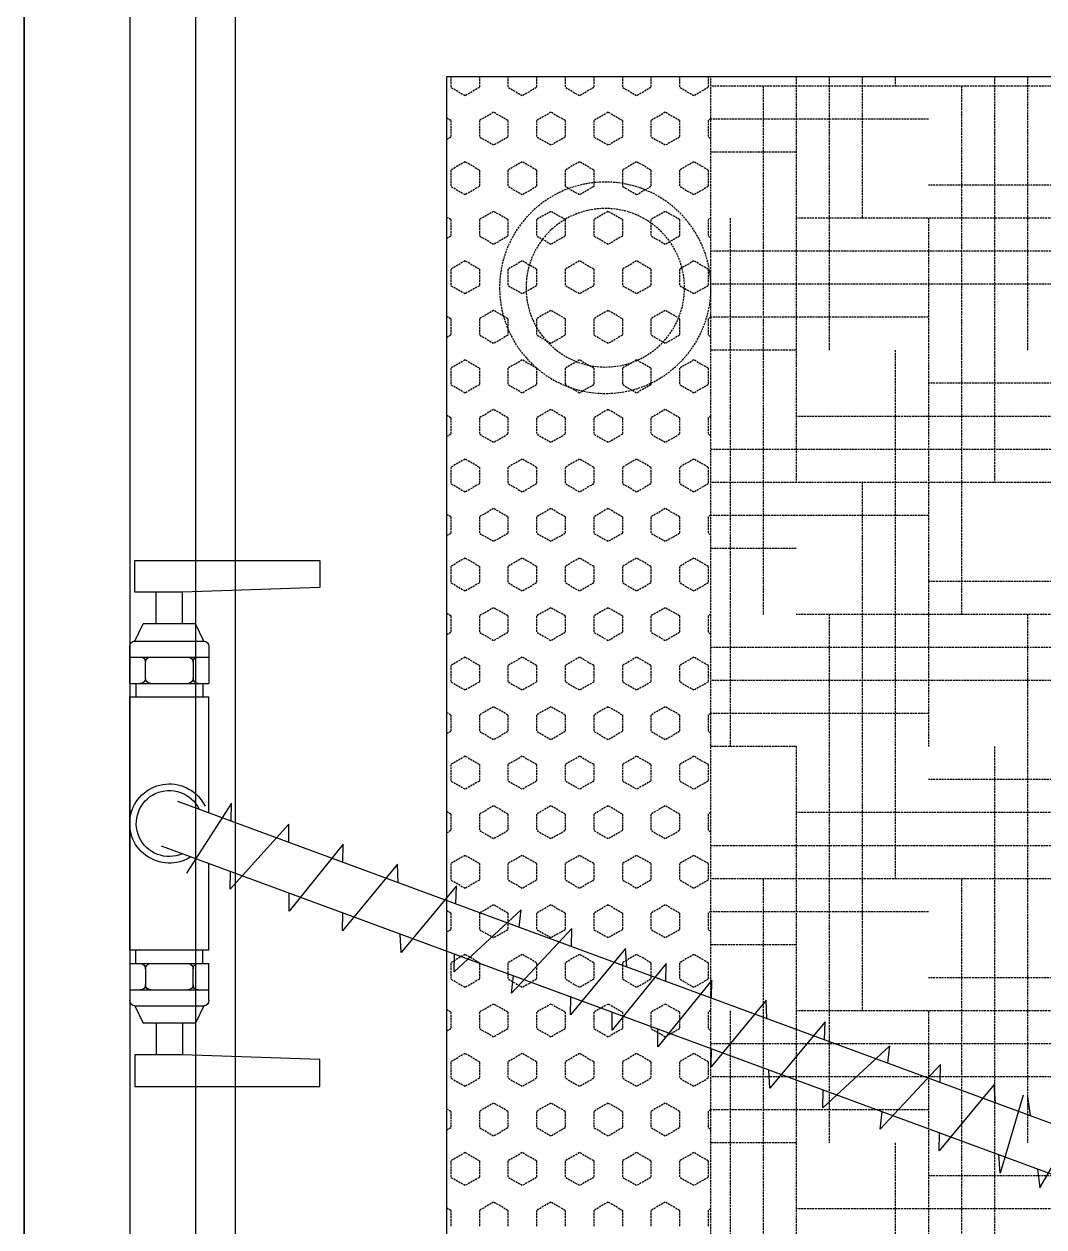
# Model space of a CAD drawing. Extents: x -12047294 to -5625356, y -1456591 to -622873.
# Drawn here: x -6025336.1 to -6024950.1, y -717173.5 to -716718.2 of the extents above; entities that cross this region are included whole.
import ezdxf

# ---------------------------------------------------------------- set-up
doc = ezdxf.new("R2010")
doc.units = 0
doc.header["$LTSCALE"] = 10
doc.header["$MEASUREMENT"] = 0
doc.linetypes.add('DASH', pattern=[0.35, 0.25, -0.1])
doc.layers.add('A-WALL', color=2, linetype='Continuous')
doc.layers.add('EQUIP', color=1, linetype='Continuous')

# ---------------------------------------------------------------- blocks, each defined once
blk = doc.blocks.new('LXX11124554')
at = {"layer": 'EQUIP'}
for p, q in [((-980.74, 447.63, 0.51), (1019.26, 447.63, 0.51)), ((-980.11, 407.64, 0.51), (1019.89, 407.64, 0.51)), ((334.49, 287.63, 0.51), (334.49, -212.37, 0.51)), ((934.49, 287.63, 0.51), (334.49, 287.63, 0.51))]:
    blk.add_line(p, q, dxfattribs=at)
at = {"layer": 'EQUIP', "color": 8}
for p, q in [((994.26, 382.64, 0.51), (-955.74, 382.64, 0.51)), ((979.26, 367.64, 0.51), (-940.74, 367.64, 0.51))]:
    blk.add_line(p, q, dxfattribs=at)
at = {"layer": 'EQUIP', "color": 8, "linetype": 'DASH', "ltscale": 0.3}
for p, q in [((351.21, 286.12, 0.51), (350.34, 287.63, 0.51)), ((357.46, 286.12, 0.51), (358.32, 287.63, 0.51)), ((388.71, 286.12, 0.51), (387.84, 287.63, 0.51)), ((394.96, 286.12, 0.51), (395.82, 287.63, 0.51)), ((426.21, 286.12, 0.51), (425.34, 287.63, 0.51)), ((432.46, 286.12, 0.51), (433.32, 287.63, 0.51)), ((463.71, 286.12, 0.51), (462.84, 287.63, 0.51)), ((469.96, 286.12, 0.51), (470.82, 287.63, 0.51)), ((501.21, 286.12, 0.51), (500.34, 287.63, 0.51)), ((507.46, 286.12, 0.51), (508.32, 287.63, 0.51)), ((538.71, 286.12, 0.51), (537.84, 287.63, 0.51)), ((544.96, 286.12, 0.51), (545.82, 287.63, 0.51)), ((576.21, 286.12, 0.51), (575.34, 287.63, 0.51)), ((582.46, 286.12, 0.51), (583.32, 287.63, 0.51)), ((613.71, 286.12, 0.51), (612.84, 287.63, 0.51)), ((619.96, 286.12, 0.51), (620.82, 287.63, 0.51)), ((651.21, 286.12, 0.51), (650.34, 287.63, 0.51)), ((657.46, 286.12, 0.51), (658.32, 287.63, 0.51)), ((688.71, 286.12, 0.51), (687.84, 287.63, 0.51)), ((694.96, 286.12, 0.51), (695.82, 287.63, 0.51)), ((726.21, 286.12, 0.51), (725.34, 287.63, 0.51)), ((732.46, 286.12, 0.51), (733.32, 287.63, 0.51)), ((763.71, 286.12, 0.51), (762.84, 287.63, 0.51)), ((334.49, 286.12, 0.51), (338.71, 286.12, 0.51)), ((341.83, 280.71, 0.51), (338.71, 286.12, 0.51)), ((351.21, 286.12, 0.51), (357.46, 286.12, 0.51)), ((366.83, 280.71, 0.51), (369.96, 286.12, 0.51)), ((369.96, 286.12, 0.51), (376.21, 286.12, 0.51)), ((379.33, 280.71, 0.51), (376.21, 286.12, 0.51)), ((388.71, 286.12, 0.51), (394.96, 286.12, 0.51)), ((404.33, 280.71, 0.51), (407.46, 286.12, 0.51)), ((407.46, 286.12, 0.51), (413.71, 286.12, 0.51)), ((416.83, 280.71, 0.51), (413.71, 286.12, 0.51)), ((426.21, 286.12, 0.51), (432.46, 286.12, 0.51)), ((441.83, 280.71, 0.51), (444.96, 286.12, 0.51)), ((444.96, 286.12, 0.51), (451.21, 286.12, 0.51)), ((454.33, 280.71, 0.51), (451.21, 286.12, 0.51)), ((463.71, 286.12, 0.51), (469.96, 286.12, 0.51)), ((479.33, 280.71, 0.51), (482.46, 286.12, 0.51)), ((482.46, 286.12, 0.51), (488.71, 286.12, 0.51)), ((491.83, 280.71, 0.51), (488.71, 286.12, 0.51)), ((501.21, 286.12, 0.51), (507.46, 286.12, 0.51)), ((516.83, 280.71, 0.51), (519.96, 286.12, 0.51)), ((519.96, 286.12, 0.51), (526.21, 286.12, 0.51)), ((529.33, 280.71, 0.51), (526.21, 286.12, 0.51)), ((538.71, 286.12, 0.51), (544.96, 286.12, 0.51)), ((554.33, 280.71, 0.51), (557.46, 286.12, 0.51)), ((557.46, 286.12, 0.51), (563.71, 286.12, 0.51)), ((566.83, 280.71, 0.51), (563.71, 286.12, 0.51)), ((576.21, 286.12, 0.51), (582.46, 286.12, 0.51)), ((591.83, 280.71, 0.51), (594.96, 286.12, 0.51)), ((594.96, 286.12, 0.51), (601.21, 286.12, 0.51)), ((604.33, 280.71, 0.51), (601.21, 286.12, 0.51)), ((613.71, 286.12, 0.51), (619.96, 286.12, 0.51)), ((629.33, 280.71, 0.51), (632.46, 286.12, 0.51)), ((632.46, 286.12, 0.51), (638.71, 286.12, 0.51)), ((641.83, 280.71, 0.51), (638.71, 286.12, 0.51)), ((651.21, 286.12, 0.51), (657.46, 286.12, 0.51)), ((666.83, 280.71, 0.51), (669.96, 286.12, 0.51)), ((669.96, 286.12, 0.51), (676.21, 286.12, 0.51)), ((679.33, 280.71, 0.51), (676.21, 286.12, 0.51)), ((688.71, 286.12, 0.51), (694.96, 286.12, 0.51)), ((704.33, 280.71, 0.51), (707.46, 286.12, 0.51)), ((707.46, 286.12, 0.51), (713.71, 286.12, 0.51)), ((716.83, 280.71, 0.51), (713.71, 286.12, 0.51)), ((726.21, 286.12, 0.51), (732.46, 286.12, 0.51)), ((741.83, 280.71, 0.51), (744.96, 286.12, 0.51)), ((744.96, 286.12, 0.51), (751.21, 286.12, 0.51)), ((754.33, 280.71, 0.51), (751.21, 286.12, 0.51)), ((763.71, 286.12, 0.51), (769.96, 286.12, 0.51)), ((338.71, 275.3, 0.51), (341.83, 280.71, 0.51)), ((369.96, 275.3, 0.51), (366.83, 280.71, 0.51)), ((376.21, 275.3, 0.51), (379.33, 280.71, 0.51)), ((407.46, 275.3, 0.51), (404.33, 280.71, 0.51)), ((413.71, 275.3, 0.51), (416.83, 280.71, 0.51)), ((444.96, 275.3, 0.51), (441.83, 280.71, 0.51)), ((451.21, 275.3, 0.51), (454.33, 280.71, 0.51)), ((482.46, 275.3, 0.51), (479.33, 280.71, 0.51)), ((488.71, 275.3, 0.51), (491.83, 280.71, 0.51)), ((519.96, 275.3, 0.51), (516.83, 280.71, 0.51)), ((526.21, 275.3, 0.51), (529.33, 280.71, 0.51)), ((557.46, 275.3, 0.51), (554.33, 280.71, 0.51)), ((563.71, 275.3, 0.51), (566.83, 280.71, 0.51)), ((594.96, 275.3, 0.51), (591.83, 280.71, 0.51)), ((601.21, 275.3, 0.51), (604.33, 280.71, 0.51)), ((632.46, 275.3, 0.51), (629.33, 280.71, 0.51)), ((638.71, 275.3, 0.51), (641.83, 280.71, 0.51)), ((669.96, 275.3, 0.51), (666.83, 280.71, 0.51)), ((676.21, 275.3, 0.51), (679.33, 280.71, 0.51)), ((707.46, 275.3, 0.51), (704.33, 280.71, 0.51)), ((713.71, 275.3, 0.51), (716.83, 280.71, 0.51)), ((744.96, 275.3, 0.51), (741.83, 280.71, 0.51)), ((751.21, 275.3, 0.51), (754.33, 280.71, 0.51)), ((334.49, 275.3, 0.51), (338.71, 275.3, 0.51)), ((348.08, 269.89, 0.51), (351.21, 275.3, 0.51)), ((351.21, 275.3, 0.51), (357.46, 275.3, 0.51)), ((360.58, 269.89, 0.51), (357.46, 275.3, 0.51)), ((369.96, 275.3, 0.51), (376.21, 275.3, 0.51)), ((385.58, 269.89, 0.51), (388.71, 275.3, 0.51)), ((388.71, 275.3, 0.51), (394.96, 275.3, 0.51)), ((398.08, 269.89, 0.51), (394.96, 275.3, 0.51)), ((407.46, 275.3, 0.51), (413.71, 275.3, 0.51)), ((423.08, 269.89, 0.51), (426.21, 275.3, 0.51)), ((426.21, 275.3, 0.51), (432.46, 275.3, 0.51)), ((435.58, 269.89, 0.51), (432.46, 275.3, 0.51)), ((444.96, 275.3, 0.51), (451.21, 275.3, 0.51)), ((460.58, 269.89, 0.51), (463.71, 275.3, 0.51)), ((463.71, 275.3, 0.51), (469.96, 275.3, 0.51)), ((473.08, 269.89, 0.51), (469.96, 275.3, 0.51)), ((482.46, 275.3, 0.51), (488.71, 275.3, 0.51)), ((498.08, 269.89, 0.51), (501.21, 275.3, 0.51)), ((501.21, 275.3, 0.51), (507.46, 275.3, 0.51)), ((510.58, 269.89, 0.51), (507.46, 275.3, 0.51)), ((519.96, 275.3, 0.51), (526.21, 275.3, 0.51)), ((535.58, 269.89, 0.51), (538.71, 275.3, 0.51)), ((538.71, 275.3, 0.51), (544.96, 275.3, 0.51)), ((548.08, 269.89, 0.51), (544.96, 275.3, 0.51)), ((557.46, 275.3, 0.51), (563.71, 275.3, 0.51)), ((573.08, 269.89, 0.51), (576.21, 275.3, 0.51)), ((576.21, 275.3, 0.51), (582.46, 275.3, 0.51)), ((585.58, 269.89, 0.51), (582.46, 275.3, 0.51)), ((594.96, 275.3, 0.51), (601.21, 275.3, 0.51)), ((610.58, 269.89, 0.51), (613.71, 275.3, 0.51)), ((613.71, 275.3, 0.51), (619.96, 275.3, 0.51)), ((623.08, 269.89, 0.51), (619.96, 275.3, 0.51)), ((632.46, 275.3, 0.51), (638.71, 275.3, 0.51)), ((648.08, 269.89, 0.51), (651.21, 275.3, 0.51)), ((651.21, 275.3, 0.51), (657.46, 275.3, 0.51)), ((660.58, 269.89, 0.51), (657.46, 275.3, 0.51)), ((669.96, 275.3, 0.51), (676.21, 275.3, 0.51)), ((685.58, 269.89, 0.51), (688.71, 275.3, 0.51)), ((688.71, 275.3, 0.51), (694.96, 275.3, 0.51)), ((698.08, 269.89, 0.51), (694.96, 275.3, 0.51)), ((707.46, 275.3, 0.51), (713.71, 275.3, 0.51)), ((723.08, 269.89, 0.51), (726.21, 275.3, 0.51)), ((726.21, 275.3, 0.51), (732.46, 275.3, 0.51)), ((735.58, 269.89, 0.51), (732.46, 275.3, 0.51)), ((744.96, 275.3, 0.51), (751.21, 275.3, 0.51)), ((760.58, 269.89, 0.51), (763.71, 275.3, 0.51)), ((763.71, 275.3, 0.51), (769.96, 275.3, 0.51)), ((351.21, 264.47, 0.51), (348.08, 269.89, 0.51)), ((357.46, 264.47, 0.51), (360.58, 269.89, 0.51)), ((388.71, 264.47, 0.51), (385.58, 269.89, 0.51)), ((394.96, 264.47, 0.51), (398.08, 269.89, 0.51)), ((425.24, 266.16, 0.51), (423.08, 269.89, 0.51)), ((432.46, 264.47, 0.51), (435.58, 269.89, 0.51)), ((463.71, 264.47, 0.51), (460.58, 269.89, 0.51)), ((469.96, 264.47, 0.51), (473.08, 269.89, 0.51)), ((501.21, 264.47, 0.51), (498.08, 269.89, 0.51)), ((507.46, 264.47, 0.51), (510.58, 269.89, 0.51)), ((538.71, 264.47, 0.51), (535.58, 269.89, 0.51)), ((544.96, 264.47, 0.51), (548.08, 269.89, 0.51)), ((576.21, 264.47, 0.51), (573.08, 269.89, 0.51)), ((582.46, 264.47, 0.51), (585.58, 269.89, 0.51)), ((613.71, 264.47, 0.51), (610.58, 269.89, 0.51)), ((619.96, 264.47, 0.51), (623.08, 269.89, 0.51)), ((651.21, 264.47, 0.51), (648.08, 269.89, 0.51)), ((657.46, 264.47, 0.51), (660.58, 269.89, 0.51)), ((688.71, 264.47, 0.51), (685.58, 269.89, 0.51)), ((694.96, 264.47, 0.51), (698.08, 269.89, 0.51)), ((726.21, 264.47, 0.51), (723.08, 269.89, 0.51)), ((732.46, 264.47, 0.51), (735.58, 269.89, 0.51)), ((763.71, 264.47, 0.51), (760.58, 269.89, 0.51)), ((334.49, 264.47, 0.51), (338.71, 264.47, 0.51)), ((341.83, 259.06, 0.51), (338.71, 264.47, 0.51)), ((351.21, 264.47, 0.51), (357.46, 264.47, 0.51)), ((366.83, 259.06, 0.51), (369.96, 264.47, 0.51)), ((369.96, 264.47, 0.51), (376.21, 264.47, 0.51)), ((379.33, 259.06, 0.51), (376.21, 264.47, 0.51)), ((388.71, 264.47, 0.51), (394.96, 264.47, 0.51)), ((404.33, 259.06, 0.51), (407.46, 264.47, 0.51)), ((407.46, 264.47, 0.51), (413.71, 264.47, 0.51)), ((416.83, 259.06, 0.51), (413.71, 264.47, 0.51)), ((426.21, 264.47, 0.51), (425.24, 266.16, 0.51)), ((426.21, 264.47, 0.51), (430.06, 264.47, 0.51)), ((430.06, 264.47, 0.51), (432.46, 264.47, 0.51)), ((441.83, 259.06, 0.51), (444.96, 264.47, 0.51)), ((444.96, 264.47, 0.51), (451.21, 264.47, 0.51)), ((454.33, 259.06, 0.51), (451.21, 264.47, 0.51)), ((463.71, 264.47, 0.51), (469.96, 264.47, 0.51)), ((479.33, 259.06, 0.51), (482.46, 264.47, 0.51)), ((482.46, 264.47, 0.51), (488.71, 264.47, 0.51)), ((491.83, 259.06, 0.51), (488.71, 264.47, 0.51)), ((501.21, 264.47, 0.51), (507.46, 264.47, 0.51)), ((516.83, 259.06, 0.51), (519.96, 264.47, 0.51)), ((519.96, 264.47, 0.51), (526.21, 264.47, 0.51)), ((529.33, 259.06, 0.51), (526.21, 264.47, 0.51)), ((538.71, 264.47, 0.51), (544.96, 264.47, 0.51)), ((554.33, 259.06, 0.51), (557.46, 264.47, 0.51)), ((557.46, 264.47, 0.51), (563.71, 264.47, 0.51)), ((566.83, 259.06, 0.51), (563.71, 264.47, 0.51)), ((576.21, 264.47, 0.51), (582.46, 264.47, 0.51)), ((591.83, 259.06, 0.51), (594.96, 264.47, 0.51)), ((594.96, 264.47, 0.51), (601.21, 264.47, 0.51)), ((604.33, 259.06, 0.51), (601.21, 264.47, 0.51)), ((613.71, 264.47, 0.51), (619.96, 264.47, 0.51)), ((629.33, 259.06, 0.51), (632.46, 264.47, 0.51)), ((632.46, 264.47, 0.51), (638.71, 264.47, 0.51)), ((641.83, 259.06, 0.51), (638.71, 264.47, 0.51)), ((651.21, 264.47, 0.51), (657.46, 264.47, 0.51)), ((666.83, 259.06, 0.51), (669.96, 264.47, 0.51)), ((669.96, 264.47, 0.51), (676.21, 264.47, 0.51)), ((679.33, 259.06, 0.51), (676.21, 264.47, 0.51)), ((688.71, 264.47, 0.51), (694.96, 264.47, 0.51)), ((704.33, 259.06, 0.51), (707.46, 264.47, 0.51)), ((707.46, 264.47, 0.51), (713.71, 264.47, 0.51)), ((716.83, 259.06, 0.51), (713.71, 264.47, 0.51)), ((726.21, 264.47, 0.51), (732.46, 264.47, 0.51)), ((741.83, 259.06, 0.51), (744.96, 264.47, 0.51)), ((744.96, 264.47, 0.51), (751.21, 264.47, 0.51)), ((754.33, 259.06, 0.51), (751.21, 264.47, 0.51)), ((763.71, 264.47, 0.51), (769.96, 264.47, 0.51)), ((338.71, 253.65, 0.51), (341.83, 259.06, 0.51)), ((369.96, 253.65, 0.51), (366.83, 259.06, 0.51)), ((376.21, 253.65, 0.51), (379.33, 259.06, 0.51)), ((407.46, 253.65, 0.51), (404.33, 259.06, 0.51)), ((413.71, 253.65, 0.51), (416.83, 259.06, 0.51)), ((444.96, 253.65, 0.51), (441.83, 259.06, 0.51)), ((451.21, 253.65, 0.51), (454.33, 259.06, 0.51)), ((482.46, 253.65, 0.51), (479.33, 259.06, 0.51)), ((488.71, 253.65, 0.51), (491.83, 259.06, 0.51)), ((519.96, 253.65, 0.51), (516.83, 259.06, 0.51)), ((526.21, 253.65, 0.51), (529.33, 259.06, 0.51)), ((557.46, 253.65, 0.51), (554.33, 259.06, 0.51)), ((563.71, 253.65, 0.51), (566.83, 259.06, 0.51)), ((594.96, 253.65, 0.51), (591.83, 259.06, 0.51)), ((601.21, 253.65, 0.51), (604.33, 259.06, 0.51)), ((632.46, 253.65, 0.51), (629.33, 259.06, 0.51)), ((638.71, 253.65, 0.51), (641.83, 259.06, 0.51)), ((669.96, 253.65, 0.51), (666.83, 259.06, 0.51)), ((676.21, 253.65, 0.51), (679.33, 259.06, 0.51)), ((707.46, 253.65, 0.51), (704.33, 259.06, 0.51)), ((713.71, 253.65, 0.51), (716.83, 259.06, 0.51)), ((744.96, 253.65, 0.51), (741.83, 259.06, 0.51)), ((751.21, 253.65, 0.51), (754.33, 259.06, 0.51)), ((334.49, 253.65, 0.51), (338.71, 253.65, 0.51)), ((348.08, 248.23, 0.51), (351.21, 253.65, 0.51)), ((351.21, 253.65, 0.51), (357.46, 253.65, 0.51)), ((360.58, 248.23, 0.51), (357.46, 253.65, 0.51)), ((369.96, 253.65, 0.51), (376.21, 253.65, 0.51)), ((385.58, 248.23, 0.51), (388.71, 253.65, 0.51)), ((388.71, 253.65, 0.51), (394.96, 253.65, 0.51)), ((398.08, 248.23, 0.51), (394.96, 253.65, 0.51)), ((407.46, 253.65, 0.51), (413.71, 253.65, 0.51)), ((423.08, 248.23, 0.51), (426.21, 253.65, 0.51)), ((426.21, 253.65, 0.51), (432.46, 253.65, 0.51)), ((435.58, 248.23, 0.51), (432.46, 253.65, 0.51)), ((444.96, 253.65, 0.51), (451.21, 253.65, 0.51)), ((460.58, 248.23, 0.51), (463.71, 253.65, 0.51)), ((463.71, 253.65, 0.51), (469.96, 253.65, 0.51)), ((473.08, 248.23, 0.51), (469.96, 253.65, 0.51)), ((482.46, 253.65, 0.51), (488.71, 253.65, 0.51)), ((498.08, 248.23, 0.51), (501.21, 253.65, 0.51)), ((501.21, 253.65, 0.51), (507.46, 253.65, 0.51)), ((510.58, 248.23, 0.51), (507.46, 253.65, 0.51)), ((519.96, 253.65, 0.51), (526.21, 253.65, 0.51)), ((535.58, 248.23, 0.51), (538.71, 253.65, 0.51)), ((538.71, 253.65, 0.51), (544.96, 253.65, 0.51)), ((548.08, 248.23, 0.51), (544.96, 253.65, 0.51)), ((557.46, 253.65, 0.51), (563.71, 253.65, 0.51)), ((573.08, 248.23, 0.51), (576.21, 253.65, 0.51)), ((576.21, 253.65, 0.51), (582.46, 253.65, 0.51)), ((585.58, 248.23, 0.51), (582.46, 253.65, 0.51)), ((594.96, 253.65, 0.51), (601.21, 253.65, 0.51)), ((610.58, 248.23, 0.51), (613.71, 253.65, 0.51)), ((613.71, 253.65, 0.51), (619.96, 253.65, 0.51)), ((623.08, 248.23, 0.51), (619.96, 253.65, 0.51)), ((632.46, 253.65, 0.51), (638.71, 253.65, 0.51)), ((648.08, 248.23, 0.51), (651.21, 253.65, 0.51)), ((651.21, 253.65, 0.51), (657.46, 253.65, 0.51)), ((660.58, 248.23, 0.51), (657.46, 253.65, 0.51)), ((669.96, 253.65, 0.51), (676.21, 253.65, 0.51)), ((685.58, 248.23, 0.51), (688.71, 253.65, 0.51)), ((688.71, 253.65, 0.51), (694.96, 253.65, 0.51)), ((698.08, 248.23, 0.51), (694.96, 253.65, 0.51)), ((707.46, 253.65, 0.51), (713.71, 253.65, 0.51)), ((723.08, 248.23, 0.51), (726.21, 253.65, 0.51)), ((726.21, 253.65, 0.51), (732.46, 253.65, 0.51)), ((735.58, 248.23, 0.51), (732.46, 253.65, 0.51)), ((744.96, 253.65, 0.51), (751.21, 253.65, 0.51)), ((760.58, 248.23, 0.51), (763.71, 253.65, 0.51)), ((763.71, 253.65, 0.51), (769.96, 253.65, 0.51)), ((351.21, 242.82, 0.51), (348.08, 248.23, 0.51)), ((357.46, 242.82, 0.51), (360.58, 248.23, 0.51)), ((388.71, 242.82, 0.51), (385.58, 248.23, 0.51)), ((394.96, 242.82, 0.51), (398.08, 248.23, 0.51)), ((426.21, 242.82, 0.51), (423.08, 248.23, 0.51)), ((432.46, 242.82, 0.51), (435.58, 248.23, 0.51)), ((463.71, 242.82, 0.51), (460.58, 248.23, 0.51)), ((469.96, 242.82, 0.51), (473.08, 248.23, 0.51)), ((501.21, 242.82, 0.51), (498.08, 248.23, 0.51)), ((507.46, 242.82, 0.51), (510.58, 248.23, 0.51)), ((538.71, 242.82, 0.51), (535.58, 248.23, 0.51)), ((544.96, 242.82, 0.51), (548.08, 248.23, 0.51)), ((576.21, 242.82, 0.51), (573.08, 248.23, 0.51)), ((582.46, 242.82, 0.51), (585.58, 248.23, 0.51)), ((613.71, 242.82, 0.51), (610.58, 248.23, 0.51)), ((619.96, 242.82, 0.51), (623.08, 248.23, 0.51)), ((651.21, 242.82, 0.51), (648.08, 248.23, 0.51)), ((657.46, 242.82, 0.51), (660.58, 248.23, 0.51)), ((688.71, 242.82, 0.51), (685.58, 248.23, 0.51)), ((694.96, 242.82, 0.51), (698.08, 248.23, 0.51)), ((726.21, 242.82, 0.51), (723.08, 248.23, 0.51)), ((732.46, 242.82, 0.51), (735.58, 248.23, 0.51)), ((763.71, 242.82, 0.51), (760.58, 248.23, 0.51)), ((334.49, 242.82, 0.51), (338.71, 242.82, 0.51)), ((341.83, 237.41, 0.51), (338.71, 242.82, 0.51)), ((351.21, 242.82, 0.51), (357.46, 242.82, 0.51)), ((366.83, 237.41, 0.51), (369.96, 242.82, 0.51)), ((369.96, 242.82, 0.51), (376.21, 242.82, 0.51)), ((376.97, 241.5, 0.51), (376.21, 242.82, 0.51)), ((379.33, 237.41, 0.51), (376.97, 241.5, 0.51)), ((388.71, 242.82, 0.51), (394.96, 242.82, 0.51)), ((404.33, 237.41, 0.51), (407.46, 242.82, 0.51)), ((407.46, 242.82, 0.51), (413.71, 242.82, 0.51)), ((416.83, 237.41, 0.51), (413.71, 242.82, 0.51)), ((426.21, 242.82, 0.51), (432.46, 242.82, 0.51)), ((441.83, 237.41, 0.51), (444.96, 242.82, 0.51)), ((444.96, 242.82, 0.51), (451.21, 242.82, 0.51)), ((452.07, 241.33, 0.51), (451.21, 242.82, 0.51)), ((454.33, 237.41, 0.51), (452.07, 241.33, 0.51)), ((463.71, 242.82, 0.51), (469.96, 242.82, 0.51)), ((479.33, 237.41, 0.51), (482.46, 242.82, 0.51)), ((482.46, 242.82, 0.51), (488.71, 242.82, 0.51)), ((491.83, 237.41, 0.51), (488.71, 242.82, 0.51)), ((501.21, 242.82, 0.51), (507.46, 242.82, 0.51)), ((516.83, 237.41, 0.51), (519.96, 242.82, 0.51)), ((519.96, 242.82, 0.51), (526.21, 242.82, 0.51)), ((529.33, 237.41, 0.51), (526.21, 242.82, 0.51)), ((538.71, 242.82, 0.51), (544.96, 242.82, 0.51)), ((554.33, 237.41, 0.51), (557.46, 242.82, 0.51)), ((557.46, 242.82, 0.51), (563.71, 242.82, 0.51)), ((566.83, 237.41, 0.51), (563.71, 242.82, 0.51)), ((576.21, 242.82, 0.51), (582.46, 242.82, 0.51)), ((591.83, 237.41, 0.51), (594.96, 242.82, 0.51)), ((594.96, 242.82, 0.51), (601.21, 242.82, 0.51)), ((604.33, 237.41, 0.51), (601.21, 242.82, 0.51)), ((613.71, 242.82, 0.51), (619.96, 242.82, 0.51)), ((629.33, 237.41, 0.51), (632.46, 242.82, 0.51)), ((632.46, 242.82, 0.51), (638.71, 242.82, 0.51)), ((641.83, 237.41, 0.51), (638.71, 242.82, 0.51)), ((651.21, 242.82, 0.51), (657.46, 242.82, 0.51)), ((666.83, 237.41, 0.51), (669.96, 242.82, 0.51)), ((669.96, 242.82, 0.51), (676.21, 242.82, 0.51)), ((679.33, 237.41, 0.51), (676.21, 242.82, 0.51)), ((688.71, 242.82, 0.51), (694.96, 242.82, 0.51)), ((704.33, 237.41, 0.51), (707.46, 242.82, 0.51)), ((707.46, 242.82, 0.51), (713.71, 242.82, 0.51)), ((716.83, 237.41, 0.51), (713.71, 242.82, 0.51)), ((726.21, 242.82, 0.51), (732.46, 242.82, 0.51)), ((741.83, 237.41, 0.51), (744.96, 242.82, 0.51)), ((744.96, 242.82, 0.51), (751.21, 242.82, 0.51)), ((754.33, 237.41, 0.51), (751.21, 242.82, 0.51)), ((763.71, 242.82, 0.51), (769.96, 242.82, 0.51)), ((338.71, 232, 0.51), (341.83, 237.41, 0.51)), ((369.96, 232, 0.51), (366.83, 237.41, 0.51)), ((376.21, 232, 0.51), (379.33, 237.41, 0.51)), ((407.46, 232, 0.51), (404.33, 237.41, 0.51)), ((413.71, 232, 0.51), (416.83, 237.41, 0.51)), ((444.96, 232, 0.51), (441.83, 237.41, 0.51)), ((453.58, 236.11, 0.51), (454.33, 237.41, 0.51)), ((482.46, 232, 0.51), (479.33, 237.41, 0.51)), ((488.71, 232, 0.51), (491.83, 237.41, 0.51)), ((519.96, 232, 0.51), (516.83, 237.41, 0.51)), ((526.21, 232, 0.51), (529.33, 237.41, 0.51)), ((557.46, 232, 0.51), (554.33, 237.41, 0.51)), ((563.71, 232, 0.51), (566.83, 237.41, 0.51)), ((594.96, 232, 0.51), (591.83, 237.41, 0.51)), ((601.21, 232, 0.51), (604.33, 237.41, 0.51)), ((632.46, 232, 0.51), (629.33, 237.41, 0.51)), ((638.71, 232, 0.51), (641.83, 237.41, 0.51)), ((669.96, 232, 0.51), (666.83, 237.41, 0.51)), ((676.21, 232, 0.51), (679.33, 237.41, 0.51)), ((707.46, 232, 0.51), (704.33, 237.41, 0.51)), ((713.71, 232, 0.51), (716.83, 237.41, 0.51)), ((744.96, 232, 0.51), (741.83, 237.41, 0.51)), ((751.21, 232, 0.51), (754.33, 237.41, 0.51)), ((451.21, 232, 0.51), (453.58, 236.11, 0.51)), ((334.49, 232, 0.51), (338.71, 232, 0.51)), ((348.08, 226.58, 0.51), (351.21, 232, 0.51)), ((351.21, 232, 0.51), (357.46, 232, 0.51)), ((360.58, 226.58, 0.51), (357.46, 232, 0.51)), ((369.96, 232, 0.51), (374.73, 232, 0.51)), ((374.73, 232, 0.51), (376.21, 232, 0.51)), ((385.58, 226.58, 0.51), (388.71, 232, 0.51)), ((388.71, 232, 0.51), (394.96, 232, 0.51)), ((398.08, 226.58, 0.51), (394.96, 232, 0.51)), ((407.46, 232, 0.51), (413.71, 232, 0.51)), ((423.08, 226.58, 0.51), (426.21, 232, 0.51)), ((426.21, 232, 0.51), (432.46, 232, 0.51)), ((435.58, 226.58, 0.51), (432.46, 232, 0.51)), ((444.96, 232, 0.51), (451.21, 232, 0.51)), ((460.58, 226.58, 0.51), (463.71, 232, 0.51)), ((463.71, 232, 0.51), (469.96, 232, 0.51)), ((473.08, 226.58, 0.51), (469.96, 232, 0.51)), ((482.46, 232, 0.51), (488.71, 232, 0.51)), ((498.08, 226.58, 0.51), (501.21, 232, 0.51)), ((501.21, 232, 0.51), (507.46, 232, 0.51)), ((510.58, 226.58, 0.51), (507.46, 232, 0.51)), ((519.96, 232, 0.51), (526.21, 232, 0.51)), ((535.58, 226.58, 0.51), (538.71, 232, 0.51)), ((538.71, 232, 0.51), (544.96, 232, 0.51)), ((548.08, 226.58, 0.51), (544.96, 232, 0.51)), ((557.46, 232, 0.51), (563.71, 232, 0.51)), ((573.08, 226.58, 0.51), (576.21, 232, 0.51)), ((576.21, 232, 0.51), (582.46, 232, 0.51)), ((585.58, 226.58, 0.51), (582.46, 232, 0.51)), ((594.96, 232, 0.51), (601.21, 232, 0.51)), ((610.58, 226.58, 0.51), (613.71, 232, 0.51)), ((613.71, 232, 0.51), (619.96, 232, 0.51)), ((623.08, 226.58, 0.51), (619.96, 232, 0.51)), ((632.46, 232, 0.51), (638.71, 232, 0.51)), ((648.08, 226.58, 0.51), (651.21, 232, 0.51)), ((651.21, 232, 0.51), (657.46, 232, 0.51)), ((660.58, 226.58, 0.51), (657.46, 232, 0.51)), ((669.96, 232, 0.51), (676.21, 232, 0.51)), ((685.58, 226.58, 0.51), (688.71, 232, 0.51)), ((688.71, 232, 0.51), (694.96, 232, 0.51)), ((698.08, 226.58, 0.51), (694.96, 232, 0.51)), ((707.46, 232, 0.51), (713.71, 232, 0.51)), ((723.08, 226.58, 0.51), (726.21, 232, 0.51)), ((726.21, 232, 0.51), (732.46, 232, 0.51)), ((735.58, 226.58, 0.51), (732.46, 232, 0.51)), ((744.96, 232, 0.51), (751.21, 232, 0.51)), ((760.58, 226.58, 0.51), (763.71, 232, 0.51)), ((763.71, 232, 0.51), (769.96, 232, 0.51)), ((351.21, 221.17, 0.51), (348.08, 226.58, 0.51)), ((357.46, 221.17, 0.51), (360.58, 226.58, 0.51)), ((388.71, 221.17, 0.51), (385.58, 226.58, 0.51)), ((394.96, 221.17, 0.51), (398.08, 226.58, 0.51)), ((426.21, 221.17, 0.51), (423.08, 226.58, 0.51)), ((432.46, 221.17, 0.51), (435.58, 226.58, 0.51)), ((463.71, 221.17, 0.51), (460.58, 226.58, 0.51)), ((469.96, 221.17, 0.51), (473.08, 226.58, 0.51)), ((501.21, 221.17, 0.51), (498.08, 226.58, 0.51)), ((507.46, 221.17, 0.51), (510.58, 226.58, 0.51)), ((538.71, 221.17, 0.51), (535.58, 226.58, 0.51)), ((544.96, 221.17, 0.51), (548.08, 226.58, 0.51)), ((576.21, 221.17, 0.51), (573.08, 226.58, 0.51)), ((582.46, 221.17, 0.51), (585.58, 226.58, 0.51)), ((613.71, 221.17, 0.51), (610.58, 226.58, 0.51)), ((619.96, 221.17, 0.51), (623.08, 226.58, 0.51)), ((651.21, 221.17, 0.51), (648.08, 226.58, 0.51)), ((657.46, 221.17, 0.51), (660.58, 226.58, 0.51)), ((688.71, 221.17, 0.51), (685.58, 226.58, 0.51)), ((694.96, 221.17, 0.51), (698.08, 226.58, 0.51)), ((726.21, 221.17, 0.51), (723.08, 226.58, 0.51)), ((732.46, 221.17, 0.51), (735.58, 226.58, 0.51)), ((763.71, 221.17, 0.51), (760.58, 226.58, 0.51)), ((334.49, 221.17, 0.51), (338.71, 221.17, 0.51)), ((341.83, 215.76, 0.51), (338.71, 221.17, 0.51)), ((351.21, 221.17, 0.51), (357.46, 221.17, 0.51)), ((366.83, 215.76, 0.51), (369.96, 221.17, 0.51)), ((369.96, 221.17, 0.51), (375.01, 221.17, 0.51)), ((375.01, 221.17, 0.51), (376.21, 221.17, 0.51)), ((379.33, 215.76, 0.51), (376.21, 221.17, 0.51)), ((388.71, 221.17, 0.51), (394.96, 221.17, 0.51)), ((404.33, 215.76, 0.51), (407.46, 221.17, 0.51)), ((407.46, 221.17, 0.51), (413.71, 221.17, 0.51)), ((416.83, 215.76, 0.51), (413.71, 221.17, 0.51)), ((426.21, 221.17, 0.51), (432.46, 221.17, 0.51)), ((441.83, 215.76, 0.51), (444.96, 221.17, 0.51)), ((444.96, 221.17, 0.51), (451.21, 221.17, 0.51)), ((453.23, 217.67, 0.51), (451.21, 221.17, 0.51)), ((463.71, 221.17, 0.51), (469.96, 221.17, 0.51)), ((479.33, 215.76, 0.51), (482.46, 221.17, 0.51)), ((482.46, 221.17, 0.51), (488.71, 221.17, 0.51)), ((491.83, 215.76, 0.51), (488.71, 221.17, 0.51)), ((501.21, 221.17, 0.51), (507.46, 221.17, 0.51)), ((516.83, 215.76, 0.51), (519.96, 221.17, 0.51)), ((519.96, 221.17, 0.51), (526.21, 221.17, 0.51)), ((529.33, 215.76, 0.51), (526.21, 221.17, 0.51)), ((538.71, 221.17, 0.51), (544.96, 221.17, 0.51)), ((554.33, 215.76, 0.51), (557.46, 221.17, 0.51)), ((557.46, 221.17, 0.51), (563.71, 221.17, 0.51)), ((566.83, 215.76, 0.51), (563.71, 221.17, 0.51)), ((576.21, 221.17, 0.51), (582.46, 221.17, 0.51)), ((591.83, 215.76, 0.51), (594.96, 221.17, 0.51)), ((594.96, 221.17, 0.51), (601.21, 221.17, 0.51)), ((604.33, 215.76, 0.51), (601.21, 221.17, 0.51)), ((613.71, 221.17, 0.51), (619.96, 221.17, 0.51)), ((629.33, 215.76, 0.51), (632.46, 221.17, 0.51)), ((632.46, 221.17, 0.51), (638.71, 221.17, 0.51)), ((641.83, 215.76, 0.51), (638.71, 221.17, 0.51)), ((651.21, 221.17, 0.51), (657.46, 221.17, 0.51)), ((666.83, 215.76, 0.51), (669.96, 221.17, 0.51)), ((669.96, 221.17, 0.51), (676.21, 221.17, 0.51)), ((679.33, 215.76, 0.51), (676.21, 221.17, 0.51)), ((688.71, 221.17, 0.51), (694.96, 221.17, 0.51)), ((704.33, 215.76, 0.51), (707.46, 221.17, 0.51)), ((707.46, 221.17, 0.51), (713.71, 221.17, 0.51)), ((716.83, 215.76, 0.51), (713.71, 221.17, 0.51)), ((726.21, 221.17, 0.51), (732.46, 221.17, 0.51)), ((741.83, 215.76, 0.51), (744.96, 221.17, 0.51)), ((744.96, 221.17, 0.51), (751.21, 221.17, 0.51)), ((754.33, 215.76, 0.51), (751.21, 221.17, 0.51)), ((763.71, 221.17, 0.51), (769.96, 221.17, 0.51)), ((338.71, 210.35, 0.51), (341.83, 215.76, 0.51)), ((369.96, 210.35, 0.51), (366.83, 215.76, 0.51)), ((377.46, 212.51, 0.51), (379.33, 215.76, 0.51)), ((407.46, 210.35, 0.51), (404.33, 215.76, 0.51)), ((413.71, 210.35, 0.51), (416.83, 215.76, 0.51)), ((444.96, 210.35, 0.51), (441.83, 215.76, 0.51)), ((451.21, 210.35, 0.51), (454.33, 215.76, 0.51)), ((454.33, 215.76, 0.51), (453.23, 217.67, 0.51)), ((482.46, 210.35, 0.51), (479.33, 215.76, 0.51)), ((488.71, 210.35, 0.51), (491.83, 215.76, 0.51)), ((519.96, 210.35, 0.51), (516.83, 215.76, 0.51)), ((526.21, 210.35, 0.51), (529.33, 215.76, 0.51)), ((557.46, 210.35, 0.51), (554.33, 215.76, 0.51)), ((563.71, 210.35, 0.51), (566.83, 215.76, 0.51)), ((594.96, 210.35, 0.51), (591.83, 215.76, 0.51)), ((601.21, 210.35, 0.51), (604.33, 215.76, 0.51)), ((632.46, 210.35, 0.51), (629.33, 215.76, 0.51)), ((638.71, 210.35, 0.51), (641.83, 215.76, 0.51)), ((669.96, 210.35, 0.51), (666.83, 215.76, 0.51)), ((676.21, 210.35, 0.51), (679.33, 215.76, 0.51)), ((707.46, 210.35, 0.51), (704.33, 215.76, 0.51)), ((713.71, 210.35, 0.51), (716.83, 215.76, 0.51)), ((744.96, 210.35, 0.51), (741.83, 215.76, 0.51)), ((751.21, 210.35, 0.51), (754.33, 215.76, 0.51)), ((334.49, 210.35, 0.51), (338.71, 210.35, 0.51)), ((348.08, 204.93, 0.51), (351.21, 210.35, 0.51)), ((351.21, 210.35, 0.51), (357.46, 210.35, 0.51)), ((360.58, 204.93, 0.51), (357.46, 210.35, 0.51)), ((369.96, 210.35, 0.51), (376.21, 210.35, 0.51)), ((376.21, 210.35, 0.51), (377.46, 212.51, 0.51)), ((385.58, 204.93, 0.51), (388.71, 210.35, 0.51)), ((388.71, 210.35, 0.51), (394.96, 210.35, 0.51)), ((398.08, 204.93, 0.51), (394.96, 210.35, 0.51)), ((407.46, 210.35, 0.51), (413.71, 210.35, 0.51)), ((423.08, 204.93, 0.51), (426.21, 210.35, 0.51)), ((426.21, 210.35, 0.51), (432.46, 210.35, 0.51)), ((435.58, 204.93, 0.51), (432.46, 210.35, 0.51)), ((444.96, 210.35, 0.51), (450.56, 210.35, 0.51)), ((450.56, 210.35, 0.51), (451.21, 210.35, 0.51)), ((460.58, 204.93, 0.51), (463.71, 210.35, 0.51)), ((463.71, 210.35, 0.51), (469.96, 210.35, 0.51)), ((473.08, 204.93, 0.51), (469.96, 210.35, 0.51)), ((482.46, 210.35, 0.51), (488.71, 210.35, 0.51)), ((498.08, 204.93, 0.51), (501.21, 210.35, 0.51)), ((501.21, 210.35, 0.51), (507.46, 210.35, 0.51)), ((510.58, 204.93, 0.51), (507.46, 210.35, 0.51)), ((519.96, 210.35, 0.51), (526.21, 210.35, 0.51)), ((535.58, 204.93, 0.51), (538.71, 210.35, 0.51)), ((538.71, 210.35, 0.51), (544.96, 210.35, 0.51)), ((548.08, 204.93, 0.51), (544.96, 210.35, 0.51)), ((557.46, 210.35, 0.51), (563.71, 210.35, 0.51)), ((573.08, 204.93, 0.51), (576.21, 210.35, 0.51)), ((576.21, 210.35, 0.51), (582.46, 210.35, 0.51)), ((585.58, 204.93, 0.51), (582.46, 210.35, 0.51)), ((594.96, 210.35, 0.51), (601.21, 210.35, 0.51)), ((610.58, 204.93, 0.51), (613.71, 210.35, 0.51)), ((613.71, 210.35, 0.51), (619.96, 210.35, 0.51)), ((623.08, 204.93, 0.51), (619.96, 210.35, 0.51)), ((632.46, 210.35, 0.51), (638.71, 210.35, 0.51)), ((648.08, 204.93, 0.51), (651.21, 210.35, 0.51)), ((651.21, 210.35, 0.51), (657.46, 210.35, 0.51)), ((660.58, 204.93, 0.51), (657.46, 210.35, 0.51)), ((669.96, 210.35, 0.51), (676.21, 210.35, 0.51)), ((685.58, 204.93, 0.51), (688.71, 210.35, 0.51)), ((688.71, 210.35, 0.51), (694.96, 210.35, 0.51)), ((698.08, 204.93, 0.51), (694.96, 210.35, 0.51)), ((707.46, 210.35, 0.51), (713.71, 210.35, 0.51)), ((723.08, 204.93, 0.51), (726.21, 210.35, 0.51)), ((726.21, 210.35, 0.51), (732.46, 210.35, 0.51)), ((735.58, 204.93, 0.51), (732.46, 210.35, 0.51)), ((744.96, 210.35, 0.51), (751.21, 210.35, 0.51)), ((760.58, 204.93, 0.51), (763.71, 210.35, 0.51)), ((763.71, 210.35, 0.51), (769.96, 210.35, 0.51)), ((351.21, 199.52, 0.51), (348.08, 204.93, 0.51)), ((357.46, 199.52, 0.51), (360.58, 204.93, 0.51)), ((388.71, 199.52, 0.51), (385.58, 204.93, 0.51)), ((394.96, 199.52, 0.51), (398.08, 204.93, 0.51)), ((426.21, 199.52, 0.51), (423.08, 204.93, 0.51)), ((432.46, 199.52, 0.51), (435.58, 204.93, 0.51)), ((463.71, 199.52, 0.51), (460.58, 204.93, 0.51)), ((469.96, 199.52, 0.51), (473.08, 204.93, 0.51)), ((501.21, 199.52, 0.51), (498.08, 204.93, 0.51)), ((507.46, 199.52, 0.51), (510.58, 204.93, 0.51)), ((538.71, 199.52, 0.51), (535.58, 204.93, 0.51)), ((544.96, 199.52, 0.51), (548.08, 204.93, 0.51)), ((576.21, 199.52, 0.51), (573.08, 204.93, 0.51)), ((582.46, 199.52, 0.51), (585.58, 204.93, 0.51)), ((613.71, 199.52, 0.51), (610.58, 204.93, 0.51)), ((619.96, 199.52, 0.51), (623.08, 204.93, 0.51)), ((651.21, 199.52, 0.51), (648.08, 204.93, 0.51)), ((657.46, 199.52, 0.51), (660.58, 204.93, 0.51)), ((688.71, 199.52, 0.51), (685.58, 204.93, 0.51)), ((694.96, 199.52, 0.51), (698.08, 204.93, 0.51)), ((726.21, 199.52, 0.51), (723.08, 204.93, 0.51)), ((732.46, 199.52, 0.51), (735.58, 204.93, 0.51)), ((763.71, 199.52, 0.51), (760.58, 204.93, 0.51)), ((334.49, 199.52, 0.51), (338.71, 199.52, 0.51)), ((341.83, 194.11, 0.51), (338.71, 199.52, 0.51)), ((351.21, 199.52, 0.51), (357.46, 199.52, 0.51)), ((366.83, 194.11, 0.51), (369.96, 199.52, 0.51)), ((369.96, 199.52, 0.51), (376.21, 199.52, 0.51)), ((379.33, 194.11, 0.51), (376.21, 199.52, 0.51)), ((388.71, 199.52, 0.51), (394.96, 199.52, 0.51)), ((404.33, 194.11, 0.51), (407.46, 199.52, 0.51)), ((407.46, 199.52, 0.51), (413.71, 199.52, 0.51)), ((416.83, 194.11, 0.51), (413.71, 199.52, 0.51)), ((426.21, 199.52, 0.51), (432.46, 199.52, 0.51)), ((441.83, 194.11, 0.51), (444.96, 199.52, 0.51)), ((444.96, 199.52, 0.51), (451.21, 199.52, 0.51)), ((454.33, 194.11, 0.51), (451.21, 199.52, 0.51)), ((463.71, 199.52, 0.51), (469.96, 199.52, 0.51)), ((479.33, 194.11, 0.51), (482.46, 199.52, 0.51)), ((482.46, 199.52, 0.51), (488.71, 199.52, 0.51)), ((491.83, 194.11, 0.51), (488.71, 199.52, 0.51)), ((501.21, 199.52, 0.51), (507.46, 199.52, 0.51)), ((516.83, 194.11, 0.51), (519.96, 199.52, 0.51)), ((519.96, 199.52, 0.51), (526.21, 199.52, 0.51)), ((529.33, 194.11, 0.51), (526.21, 199.52, 0.51)), ((538.71, 199.52, 0.51), (544.96, 199.52, 0.51)), ((554.33, 194.11, 0.51), (557.46, 199.52, 0.51)), ((557.46, 199.52, 0.51), (563.71, 199.52, 0.51)), ((566.83, 194.11, 0.51), (563.71, 199.52, 0.51)), ((576.21, 199.52, 0.51), (582.46, 199.52, 0.51)), ((591.83, 194.11, 0.51), (594.96, 199.52, 0.51)), ((594.96, 199.52, 0.51), (601.21, 199.52, 0.51)), ((604.33, 194.11, 0.51), (601.21, 199.52, 0.51)), ((613.71, 199.52, 0.51), (619.96, 199.52, 0.51)), ((629.33, 194.11, 0.51), (632.46, 199.52, 0.51)), ((632.46, 199.52, 0.51), (638.71, 199.52, 0.51)), ((641.83, 194.11, 0.51), (638.71, 199.52, 0.51)), ((651.21, 199.52, 0.51), (657.46, 199.52, 0.51)), ((666.83, 194.11, 0.51), (669.96, 199.52, 0.51)), ((669.96, 199.52, 0.51), (676.21, 199.52, 0.51)), ((679.33, 194.11, 0.51), (676.21, 199.52, 0.51)), ((688.71, 199.52, 0.51), (694.96, 199.52, 0.51)), ((704.33, 194.11, 0.51), (707.46, 199.52, 0.51)), ((707.46, 199.52, 0.51), (713.71, 199.52, 0.51)), ((716.83, 194.11, 0.51), (713.71, 199.52, 0.51)), ((726.21, 199.52, 0.51), (732.46, 199.52, 0.51)), ((741.83, 194.11, 0.51), (744.96, 199.52, 0.51)), ((744.96, 199.52, 0.51), (751.21, 199.52, 0.51)), ((754.33, 194.11, 0.51), (751.21, 199.52, 0.51)), ((763.71, 199.52, 0.51), (769.96, 199.52, 0.51)), ((338.71, 188.7, 0.51), (341.83, 194.11, 0.51)), ((369.96, 188.7, 0.51), (366.83, 194.11, 0.51)), ((376.21, 188.7, 0.51), (379.33, 194.11, 0.51)), ((407.46, 188.7, 0.51), (404.33, 194.11, 0.51)), ((413.71, 188.7, 0.51), (416.83, 194.11, 0.51)), ((444.96, 188.7, 0.51), (441.83, 194.11, 0.51)), ((451.21, 188.7, 0.51), (454.33, 194.11, 0.51)), ((482.46, 188.7, 0.51), (479.33, 194.11, 0.51)), ((488.71, 188.7, 0.51), (491.83, 194.11, 0.51)), ((519.96, 188.7, 0.51), (516.83, 194.11, 0.51)), ((526.21, 188.7, 0.51), (529.33, 194.11, 0.51)), ((557.46, 188.7, 0.51), (554.33, 194.11, 0.51)), ((563.71, 188.7, 0.51), (566.83, 194.11, 0.51)), ((594.96, 188.7, 0.51), (591.83, 194.11, 0.51)), ((601.21, 188.7, 0.51), (604.33, 194.11, 0.51)), ((632.46, 188.7, 0.51), (629.33, 194.11, 0.51)), ((638.71, 188.7, 0.51), (641.83, 194.11, 0.51)), ((669.96, 188.7, 0.51), (666.83, 194.11, 0.51)), ((676.21, 188.7, 0.51), (679.33, 194.11, 0.51)), ((707.46, 188.7, 0.51), (704.33, 194.11, 0.51)), ((713.71, 188.7, 0.51), (716.83, 194.11, 0.51)), ((744.96, 188.7, 0.51), (741.83, 194.11, 0.51)), ((751.21, 188.7, 0.51), (754.33, 194.11, 0.51)), ((334.49, 188.7, 0.51), (338.71, 188.7, 0.51)), ((934.49, 187.63, 0.51), (334.49, 187.63, 0.51)), ((338.16, 55.35, 0.51), (338.16, 187.63, 0.51)), ((350.59, 187.63, 0.51), (351.21, 188.7, 0.51)), ((350.66, 105.35, 0.51), (350.66, 187.63, 0.51)), ((351.21, 188.7, 0.51), (357.46, 188.7, 0.51)), ((358.07, 187.63, 0.51), (357.46, 188.7, 0.51)), ((363.16, 155.35, 0.51), (363.16, 187.63, 0.51)), ((369.96, 188.7, 0.51), (376.21, 188.7, 0.51)), ((388.09, 187.63, 0.51), (388.71, 188.7, 0.51)), ((388.71, 188.7, 0.51), (394.96, 188.7, 0.51)), ((395.57, 187.63, 0.51), (394.96, 188.7, 0.51)), ((400.66, 5.35, 0.51), (400.66, 187.63, 0.51)), ((407.46, 188.7, 0.51), (413.71, 188.7, 0.51)), ((413.16, 55.35, 0.51), (413.16, 187.63, 0.51)), ((425.59, 187.63, 0.51), (426.21, 188.7, 0.51)), ((425.66, 105.35, 0.51), (425.66, 187.63, 0.51)), ((426.21, 188.7, 0.51), (432.46, 188.7, 0.51)), ((433.07, 187.63, 0.51), (432.46, 188.7, 0.51)), ((438.16, 155.35, 0.51), (438.16, 187.63, 0.51)), ((444.96, 188.7, 0.51), (451.21, 188.7, 0.51)), ((463.09, 187.63, 0.51), (463.71, 188.7, 0.51)), ((463.71, 188.7, 0.51), (469.96, 188.7, 0.51)), ((470.57, 187.63, 0.51), (469.96, 188.7, 0.51)), ((475.66, 5.35, 0.51), (475.66, 187.63, 0.51)), ((482.46, 188.7, 0.51), (488.71, 188.7, 0.51)), ((488.16, 55.35, 0.51), (488.16, 187.63, 0.51)), ((500.59, 187.63, 0.51), (501.21, 188.7, 0.51)), ((500.66, 105.35, 0.51), (500.66, 187.63, 0.51)), ((501.21, 188.7, 0.51), (507.46, 188.7, 0.51)), ((508.07, 187.63, 0.51), (507.46, 188.7, 0.51)), ((513.16, 155.35, 0.51), (513.16, 187.63, 0.51)), ((519.96, 188.7, 0.51), (526.21, 188.7, 0.51)), ((538.09, 187.63, 0.51), (538.71, 188.7, 0.51)), ((538.71, 188.7, 0.51), (544.96, 188.7, 0.51)), ((545.57, 187.63, 0.51), (544.96, 188.7, 0.51)), ((550.66, 5.35, 0.51), (550.66, 187.63, 0.51)), ((557.46, 188.7, 0.51), (563.71, 188.7, 0.51)), ((563.16, 55.35, 0.51), (563.16, 187.63, 0.51)), ((575.59, 187.63, 0.51), (576.21, 188.7, 0.51)), ((575.66, 105.35, 0.51), (575.66, 187.63, 0.51)), ((576.21, 188.7, 0.51), (582.46, 188.7, 0.51)), ((583.07, 187.63, 0.51), (582.46, 188.7, 0.51)), ((588.16, 155.35, 0.51), (588.16, 187.63, 0.51)), ((594.96, 188.7, 0.51), (601.21, 188.7, 0.51)), ((613.09, 187.63, 0.51), (613.71, 188.7, 0.51)), ((613.71, 188.7, 0.51), (619.96, 188.7, 0.51)), ((620.57, 187.63, 0.51), (619.96, 188.7, 0.51)), ((625.66, 5.35, 0.51), (625.66, 187.63, 0.51)), ((632.46, 188.7, 0.51), (638.71, 188.7, 0.51)), ((638.16, 55.35, 0.51), (638.16, 187.63, 0.51)), ((650.59, 187.63, 0.51), (651.21, 188.7, 0.51)), ((650.66, 105.35, 0.51), (650.66, 187.63, 0.51)), ((651.21, 188.7, 0.51), (657.46, 188.7, 0.51)), ((658.07, 187.63, 0.51), (657.46, 188.7, 0.51)), ((663.16, 155.35, 0.51), (663.16, 187.63, 0.51)), ((669.96, 188.7, 0.51), (676.21, 188.7, 0.51)), ((688.09, 187.63, 0.51), (688.71, 188.7, 0.51)), ((688.71, 188.7, 0.51), (694.96, 188.7, 0.51)), ((695.57, 187.63, 0.51), (694.96, 188.7, 0.51)), ((700.66, 5.35, 0.51), (700.66, 187.63, 0.51)), ((707.46, 188.7, 0.51), (713.71, 188.7, 0.51)), ((713.16, 55.35, 0.51), (713.16, 187.63, 0.51)), ((725.59, 187.63, 0.51), (726.21, 188.7, 0.51)), ((725.66, 105.35, 0.51), (725.66, 187.63, 0.51)), ((726.21, 188.7, 0.51), (732.46, 188.7, 0.51)), ((733.07, 187.63, 0.51), (732.46, 188.7, 0.51)), ((738.16, 155.35, 0.51), (738.16, 187.63, 0.51)), ((744.96, 188.7, 0.51), (751.21, 188.7, 0.51)), ((763.09, 187.63, 0.51), (763.71, 188.7, 0.51)), ((763.71, 188.7, 0.51), (769.96, 188.7, 0.51)), ((388.16, 180.35, 0.51), (588.16, 180.35, 0.51)), ((688.16, 180.35, 0.51), (888.16, 180.35, 0.51)), ((338.16, 167.85, 0.51), (538.16, 167.85, 0.51)), ((638.16, 167.85, 0.51), (838.16, 167.85, 0.51)), ((334.49, 155.35, 0.51), (488.16, 155.35, 0.51)), ((388.16, -44.65, 0.51), (388.16, 155.35, 0.51)), ((463.16, -44.65, 0.51), (463.16, 155.35, 0.51)), ((538.16, -44.65, 0.51), (538.16, 155.35, 0.51)), ((588.16, 155.35, 0.51), (788.16, 155.35, 0.51)), ((613.16, -44.65, 0.51), (613.16, 155.35, 0.51)), ((688.16, -44.65, 0.51), (688.16, 155.35, 0.51)), ((763.16, -44.65, 0.51), (763.16, 155.35, 0.51)), ((334.49, 142.85, 0.51), (438.16, 142.85, 0.51)), ((538.16, 142.85, 0.51), (738.16, 142.85, 0.51)), ((334.49, 130.35, 0.51), (388.16, 130.35, 0.51)), ((488.16, 130.35, 0.51), (688.16, 130.35, 0.51)), ((334.49, 117.85, 0.51), (338.16, 117.85, 0.51)), ((438.16, 117.85, 0.51), (638.16, 117.85, 0.51)), ((738.16, 117.85, 0.51), (934.49, 117.85, 0.51)), ((375.66, -94.65, 0.51), (375.66, 105.35, 0.51)), ((388.16, 105.35, 0.51), (588.16, 105.35, 0.51)), ((450.66, -94.65, 0.51), (450.66, 105.35, 0.51)), ((525.66, -94.65, 0.51), (525.66, 105.35, 0.51)), ((600.66, -94.65, 0.51), (600.66, 105.35, 0.51)), ((675.66, -94.65, 0.51), (675.66, 105.35, 0.51)), ((688.16, 105.35, 0.51), (888.16, 105.35, 0.51)), ((750.66, -94.65, 0.51), (750.66, 105.35, 0.51)), ((338.16, 92.85, 0.51), (538.16, 92.85, 0.51)), ((638.16, 92.85, 0.51), (838.16, 92.85, 0.51)), ((334.49, 80.35, 0.51), (488.16, 80.35, 0.51)), ((588.16, 80.35, 0.51), (788.16, 80.35, 0.51)), ((334.49, 67.85, 0.51), (438.16, 67.85, 0.51)), ((538.16, 67.85, 0.51), (738.16, 67.85, 0.51))]:
    blk.add_line(p, q, dxfattribs=at)
for radius in [40, 30]:
    blk.add_circle((414.49, 227.63, 0.51), radius, dxfattribs=at)
blk = doc.blocks.new('LXX10304611')
at = {"layer": 'EQUIP', "color": 1}
for p, q in [((8.46, 18.08), (-129.99, 393.44)), ((-8.46, 11.92), (-146.9, 387.28)), ((-99.57, 1.97), (-99.57, 71.97)), ((-99.57, 71.97), (-89.31, 71.97)), ((-89.31, 71.97), (-87.57, 19.97)), ((89.31, 71.97), (87.57, 19.97)), ((99.57, 71.97), (89.31, 71.97)), ((99.57, 1.97), (99.57, 71.97)), ((-69, 28), (-75.57, 24.96)), ((-69, 2), (-69, 28)), ((-67, 30), (-63, 30)), ((-63, 30), (-53, 30)), ((-63, 0), (-63, 30)), ((-53, 0), (-53, 30)), ((-53, 27.69), (-48, 27.69)), ((-48, 30), (-15.12, 30)), ((-48, 30), (-48, 0)), ((4.29, 30), (48, 30)), ((48, 0), (48, 30)), ((53, 27.69), (48, 27.69)), ((63, 30), (53, 30)), ((53, 0), (53, 30)), ((63, 0), (63, 30)), ((67, 30), (63, 30)), ((69, 2), (69, 28)), ((69, 28), (75.57, 24.96)), ((-75.57, 24.96), (-75.57, 5.04)), ((-61, 24), (-55, 24)), ((61, 24), (55, 24)), ((75.57, 24.96), (75.57, 5.04)), ((-75.57, 19.97), (-87.57, 19.97)), ((-87.57, 19.97), (-87.57, 1.97)), ((75.57, 19.97), (87.57, 19.97)), ((87.57, 19.97), (87.57, 1.97)), ((-75.57, 9.97), (-87.57, 9.97)), ((75.57, 9.97), (87.57, 9.97)), ((-69, 2), (-75.57, 5.04)), ((-55, 6), (-61, 6)), ((55, 6), (61, 6)), ((69, 2), (75.57, 5.04)), ((-87.57, 1.97), (-99.57, 1.97)), ((-63, 0), (-67, 0)), ((-53, 0), (-63, 0)), ((-53, 2.31), (-48, 2.31)), ((-48, 0), (48, 0)), ((53, 2.31), (48, 2.31)), ((53, 0), (63, 0)), ((63, 0), (67, 0)), ((87.57, 1.97), (99.57, 1.97))]:
    blk.add_line(p, q, dxfattribs=at)
at = {"layer": 'EQUIP', "color": 8}
for p, q in [((-137.95, 344.53), (-110.89, 360.17)), ((-130.77, 343.55), (-137.95, 344.53)), ((-102.78, 338.18), (-132.38, 329.41)), ((-103.39, 339.83), (-110.57, 340.81)), ((-132.38, 329.41), (-125.39, 328.96)), ((-98.75, 327.25), (-123.88, 306.38)), ((-105.74, 327.7), (-98.75, 327.25)), ((-123.88, 306.38), (-117.1, 306.48)), ((-91.22, 306.83), (-115.65, 284.05)), ((-98.01, 306.74), (-91.22, 306.83)), ((-84.15, 287.66), (-107.63, 262.33)), ((-90.69, 286.91), (-84.15, 287.66)), ((-115.65, 284.05), (-109.1, 284.8)), ((-107.63, 262.33), (-100.88, 262.5)), ((-75.12, 263.18), (-100.23, 242.26)), ((-81.88, 263), (-75.12, 263.18)), ((-100.23, 242.26), (-93.3, 241.96)), ((-66.88, 240.84), (-92.07, 220.13)), ((-73.81, 241.14), (-66.88, 240.84)), ((-92.07, 220.13), (-85.26, 220.16)), ((-59.3, 220.28), (-84.59, 199.85)), ((-66.11, 220.25), (-59.3, 220.28)), ((-52.93, 203), (-78.22, 182.58)), ((-59.74, 202.97), (-52.93, 203)), ((-84.59, 199.85), (-77.77, 199.84)), ((-47.29, 187.71), (-72.42, 166.85)), ((-54.27, 188.16), (-47.29, 187.71)), ((-78.22, 182.58), (-71.4, 182.57)), ((-72.42, 166.85), (-65.63, 166.94)), ((-39.75, 167.29), (-64.18, 144.51)), ((-46.54, 167.2), (-39.75, 167.29)), ((-32.68, 148.12), (-56.17, 122.79)), ((-39.23, 147.37), (-32.68, 148.12)), ((-64.18, 144.51), (-57.64, 145.26)), ((-56.17, 122.79), (-49.41, 122.97)), ((-23.65, 123.64), (-48.77, 102.72)), ((-30.41, 123.46), (-23.65, 123.64)), ((-48.77, 102.72), (-41.84, 102.42)), ((-15.42, 101.31), (-40.6, 80.59)), ((-22.35, 101.6), (-15.42, 101.31)), ((-40.6, 80.59), (-33.79, 80.62)), ((-7.83, 80.74), (-33.13, 60.31)), ((-14.64, 80.71), (-7.83, 80.74)), ((-33.13, 60.31), (-26.3, 60.3)), ((-0.28, 60.26), (-24.91, 38.04)), ((-7.11, 60.27), (-0.28, 60.26)), ((-24.91, 38.04), (-18.13, 38.14)), ((7.73, 38.54), (-18.82, 21.54)), ((0.95, 38.44), (7.73, 38.54))]:
    blk.add_line(p, q, dxfattribs=at)
at = {"layer": 'EQUIP', "color": 1}
for centre, radius, start, end in [((-67, 28), 2, 90, 180), ((0, 15), 15, 147.1148, 64.1913), ((67, 28), 2, 0, 90), ((-61, 26), 2, 180, 270), ((-61, 22), 2, 90, 180), ((-55, 26), 2, 270, 0), ((-55, 22), 2, 0, 90), ((0, 15), 12.5, 156.2992, 64.1913), ((55, 26), 2, 180, 270), ((55, 22), 2, 90, 180), ((61, 26), 2, 270, 0), ((61, 22), 2, 0, 90), ((-61, 8), 2, 180, 270), ((-61, 4), 2, 90, 180), ((-55, 8), 2, 270, 0), ((-55, 4), 2, 0, 90), ((55, 8), 2, 180, 270), ((55, 4), 2, 90, 180), ((61, 8), 2, 270, 0), ((61, 4), 2, 0, 90), ((-67, 2), 2, 180, 270), ((67, 2), 2, 270, 0)]:
    blk.add_arc(centre, radius, start, end, dxfattribs=at)

msp = doc.modelspace()

# ---------------------------------------------------------------- linework, layer by layer
at = {"layer": 'A-WALL'}
msp.add_line((-6025336.15, -717423.43), (-6025336.15, -714723.43), dxfattribs=at)

# ---------------------------------------------------------------- block references
at = {"layer": 'EQUIP', "linetype": 'ByBlock', "xscale": -1, "rotation": 90}
msp.add_blockref('LXX11124554', (-6024888.52, -716403.54, -0.51), dxfattribs=at)
at = {"layer": 'EQUIP', "xscale": -1, "rotation": 270}
msp.add_blockref('LXX10304611', (-6025296.16, -717020.8), dxfattribs=at)

doc.saveas('drawing.dxf')
